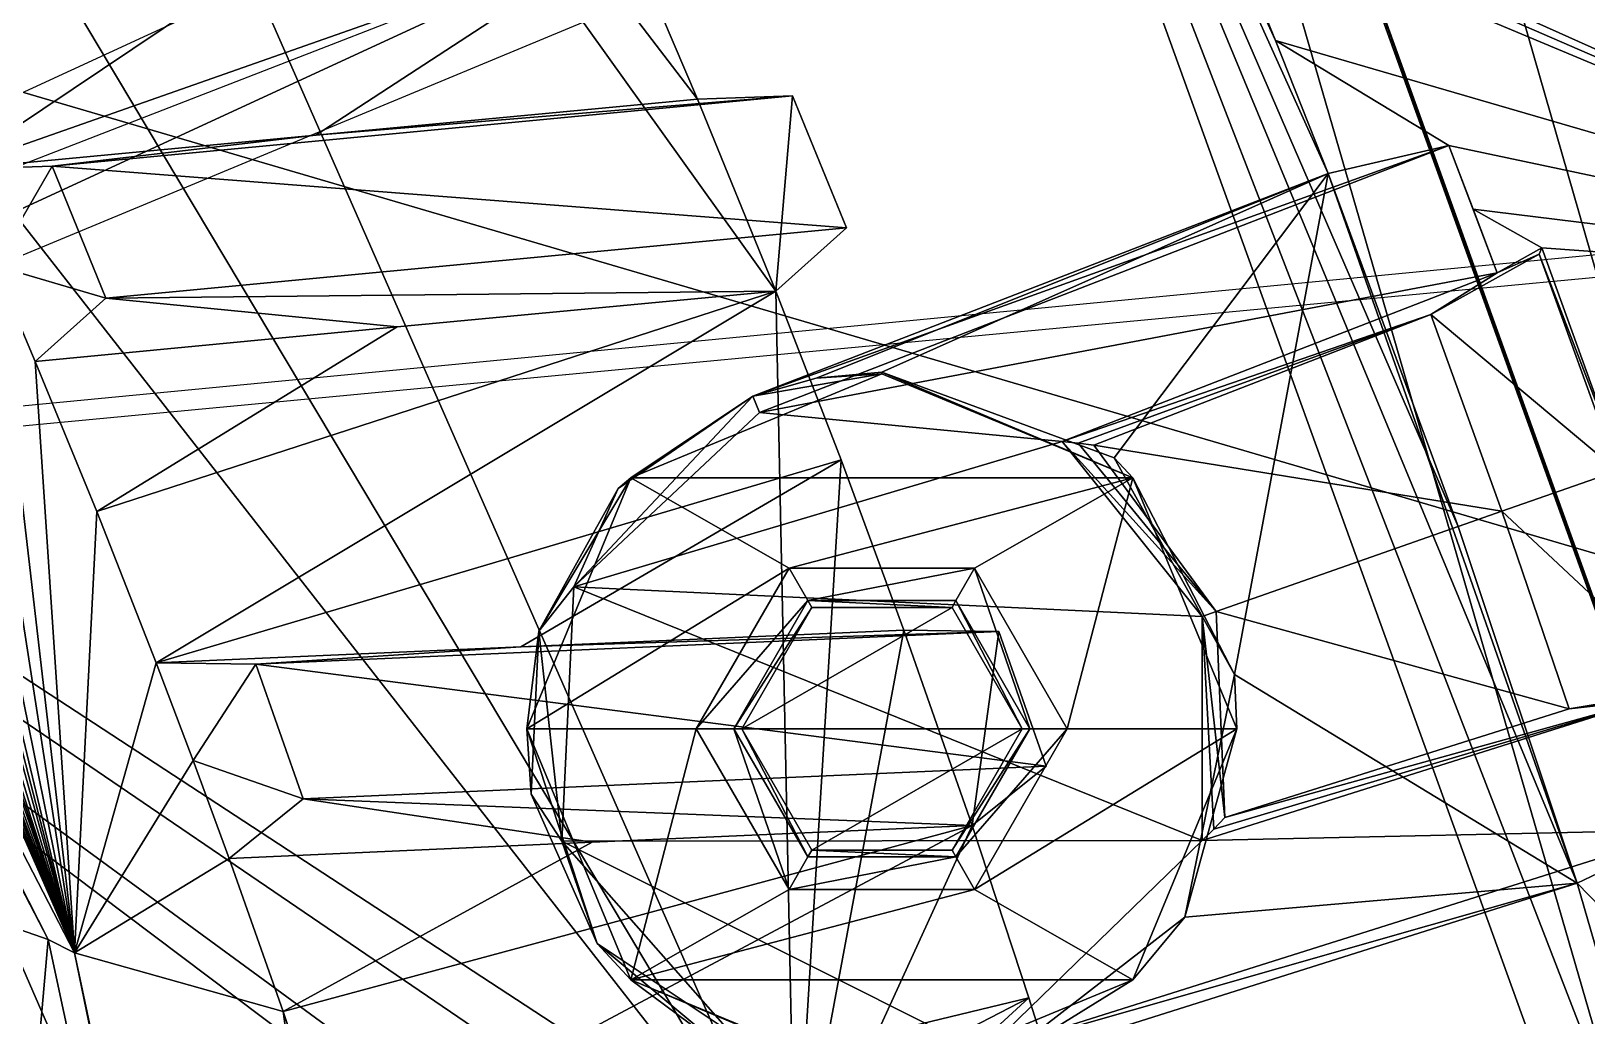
# Model space of a CAD drawing. Header units: millimetres. Extents: x -228 to 228, y -204 to 237.
# Drawn here: x 68.11 to 79.01, y 23.99 to 30.89 of the extents above; entities that cross this region are included whole.
import ezdxf

# ---------------------------------------------------------------- set-up
doc = ezdxf.new("R2010")
doc.units = ezdxf.units.MM
doc.header["$LTSCALE"] = 127.314815
for name, color, linetype in [('1821', 7, 'CONTINUOUS'), ('2216', 7, 'CONTINUOUS'), ('2518', 7, 'CONTINUOUS'), ('3522', 7, 'CONTINUOUS'), ('3669', 7, 'CONTINUOUS'), ('3670', 7, 'CONTINUOUS'), ('3711', 7, 'CONTINUOUS'), ('3712', 7, 'CONTINUOUS'), ('3713', 7, 'CONTINUOUS'), ('3714', 7, 'CONTINUOUS'), ('3715', 7, 'CONTINUOUS'), ('3716', 7, 'CONTINUOUS'), ('3717', 7, 'CONTINUOUS'), ('3718', 7, 'CONTINUOUS'), ('3730', 7, 'CONTINUOUS'), ('3734', 7, 'CONTINUOUS'), ('3771', 7, 'CONTINUOUS'), ('3783', 7, 'CONTINUOUS'), ('3784', 7, 'CONTINUOUS'), ('3807', 7, 'CONTINUOUS'), ('3808', 7, 'CONTINUOUS'), ('3809', 7, 'CONTINUOUS'), ('3817', 7, 'CONTINUOUS'), ('3818', 7, 'CONTINUOUS'), ('3819', 7, 'CONTINUOUS'), ('3820', 7, 'CONTINUOUS'), ('3826', 7, 'CONTINUOUS'), ('3858', 7, 'CONTINUOUS'), ('3869', 7, 'CONTINUOUS'), ('3873', 7, 'CONTINUOUS'), ('3874', 7, 'CONTINUOUS'), ('3878', 7, 'CONTINUOUS'), ('5002', 7, 'CONTINUOUS'), ('5003', 7, 'CONTINUOUS'), ('5007', 7, 'CONTINUOUS'), ('5009', 7, 'CONTINUOUS'), ('5027', 7, 'CONTINUOUS'), ('5028', 7, 'CONTINUOUS'), ('5029', 7, 'CONTINUOUS'), ('5030', 7, 'CONTINUOUS'), ('5031', 7, 'CONTINUOUS'), ('5032', 7, 'CONTINUOUS'), ('5033', 7, 'CONTINUOUS'), ('5034', 7, 'CONTINUOUS'), ('5080', 7, 'CONTINUOUS'), ('5253', 7, 'CONTINUOUS'), ('5254', 7, 'CONTINUOUS')]:
    doc.layers.add(name, color=color, linetype=linetype)

msp = doc.modelspace()

# ---------------------------------------------------------------- linework, layer by layer
at = {"layer": '1821', "color": 5, "linetype": 'Continuous'}
msp.add_3dface([(100.627, 31.395, 17.1), (-23.625, 19.449, 17.1), (102.627, 31.395, 17.1), (100.627, 31.395, 17.1)], dxfattribs=at)
at = {"layer": '2216', "color": 5, "linetype": 'Continuous'}
msp.add_3dface([(27.796, 38.258, 1088.256), (38.258, 27.796, 1088.256), (71.442, 61.905, 1086.02), (27.796, 38.258, 1088.256)], dxfattribs=at)
at = {"layer": '2518', "color": 6, "linetype": 'Continuous'}
for points in [[(60.341, 29.113, 1082.484), (61.101, 27.259, 1082.473), (72.019, 34.289, 1083.447), (60.341, 29.113, 1082.484)], [(61.101, 27.259, 1082.473), (71.641, 32.119, 1083.407), (71.386, 32.874, 1083.41), (61.101, 27.259, 1082.473)], [(61.101, 27.259, 1082.473), (60.948, 26.371, 1082.412), (72.225, 31.578, 1083.418), (61.101, 27.259, 1082.473)], [(60.948, 26.371, 1082.412), (73, 31.38, 1083.438), (72.225, 31.578, 1083.418), (60.948, 26.371, 1082.412)]]:
    msp.add_3dface(points, dxfattribs=at)
at = {"layer": '3522', "color": 5, "linetype": 'Continuous'}
for points in [[(80.54, 46.5, 1035.99), (89.831, 24.07, 1035.99), (73.938, 40.7, 1035.99), (80.54, 46.5, 1035.99)], [(89.831, 24.07, 1035.99), (74.126, 40, 1035.99), (73.938, 40.7, 1035.99), (89.831, 24.07, 1035.99)], [(89.831, 24.07, 1035.99), (73.938, 39.3, 1035.99), (74.126, 40, 1035.99), (89.831, 24.07, 1035.99)], [(89.831, 24.07, 1035.99), (73.426, 38.788, 1035.99), (73.938, 39.3, 1035.99), (89.831, 24.07, 1035.99)], [(89.831, 24.07, 1035.99), (72.726, 38.6, 1035.99), (73.426, 38.788, 1035.99), (89.831, 24.07, 1035.99)], [(72.726, 38.6, 1035.99), (89.831, 24.07, 1035.99), (56.691, 33.796, 1035.99), (72.726, 38.6, 1035.99)], [(89.831, 24.07, 1035.99), (83.056, 16.548, 1035.99), (56.691, 33.796, 1035.99), (89.831, 24.07, 1035.99)], [(81.481, 15.638, 1035.99), (82.007, 14.729, 1035.99), (56.691, 33.796, 1035.99), (81.481, 15.638, 1035.99)], [(82.007, 16.548, 1035.99), (81.481, 15.638, 1035.99), (56.691, 33.796, 1035.99), (82.007, 16.548, 1035.99)], [(56.691, 33.796, 1035.99), (82.007, 14.729, 1035.99), (64.505, 13.966, 1035.99), (56.691, 33.796, 1035.99)], [(83.056, 16.548, 1035.99), (82.007, 16.548, 1035.99), (56.691, 33.796, 1035.99), (83.056, 16.548, 1035.99)]]:
    msp.add_3dface(points, dxfattribs=at)
at = {"layer": '3669', "color": 5, "linetype": 'Continuous'}
msp.add_3dface([(76.49, 39.42, 1036.99), (84.298, 17.275, 1036.99), (80.228, 41.335, 1036.99), (76.49, 39.42, 1036.99)], dxfattribs=at)
at = {"layer": '3670', "color": 5, "linetype": 'Continuous'}
for points in [[(84.298, 17.275, 1037.99), (84.298, 17.275, 1036.99), (76.49, 39.42, 1036.99), (84.298, 17.275, 1037.99)], [(76.49, 39.42, 1037.99), (84.298, 17.275, 1037.99), (76.49, 39.42, 1036.99), (76.49, 39.42, 1037.99)]]:
    msp.add_3dface(points, dxfattribs=at)
at = {"layer": '3711', "color": 31, "linetype": 'Continuous', "true_color": 0xffba87}
for points in [[(74.069, 28.488, 1081.19), (72.31, 27.759, 1081.19), (75.828, 27.759, 1081.19), (74.069, 28.488, 1081.19)], [(72.31, 27.759, 1081.19), (71.581, 26, 1081.19), (73.419, 27.126, 1081.19), (72.31, 27.759, 1081.19)], [(75.828, 27.759, 1081.19), (72.31, 27.759, 1081.19), (73.419, 27.126, 1081.19), (75.828, 27.759, 1081.19)], [(74.719, 27.126, 1081.19), (75.828, 27.759, 1081.19), (73.419, 27.126, 1081.19), (74.719, 27.126, 1081.19)], [(75.369, 26, 1081.19), (75.828, 27.759, 1081.19), (74.719, 27.126, 1081.19), (75.369, 26, 1081.19)], [(76.557, 26, 1081.19), (75.828, 27.759, 1081.19), (75.369, 26, 1081.19), (76.557, 26, 1081.19)], [(73.419, 27.126, 1081.19), (71.581, 26, 1081.19), (72.769, 26, 1081.19), (73.419, 27.126, 1081.19)], [(71.581, 26, 1081.19), (72.31, 24.241, 1081.19), (72.769, 26, 1081.19), (71.581, 26, 1081.19)], [(72.769, 26, 1081.19), (72.31, 24.241, 1081.19), (73.419, 24.874, 1081.19), (72.769, 26, 1081.19)], [(75.828, 24.241, 1081.19), (76.557, 26, 1081.19), (74.719, 24.874, 1081.19), (75.828, 24.241, 1081.19)], [(76.557, 26, 1081.19), (75.369, 26, 1081.19), (74.719, 24.874, 1081.19), (76.557, 26, 1081.19)], [(72.31, 24.241, 1081.19), (75.828, 24.241, 1081.19), (74.719, 24.874, 1081.19), (72.31, 24.241, 1081.19)], [(73.419, 24.874, 1081.19), (72.31, 24.241, 1081.19), (74.719, 24.874, 1081.19), (73.419, 24.874, 1081.19)], [(72.31, 24.241, 1081.19), (74.069, 23.512, 1081.19), (75.828, 24.241, 1081.19), (72.31, 24.241, 1081.19)]]:
    msp.add_3dface(points, dxfattribs=at)
at = {"layer": '3712', "color": 31, "linetype": 'Continuous', "true_color": 0xffba87}
for points in [[(78.381, 29.195, 1073.49), (73.211, 28.217, 1073.49), (78.042, 30.088, 1073.49), (78.381, 29.195, 1073.49)], [(78.213, 29.642, 1073.49), (78.381, 29.195, 1073.49), (78.042, 30.088, 1073.49), (78.213, 29.642, 1073.49)], [(75.333, 28.014, 1073.49), (73.211, 28.217, 1073.49), (78.381, 29.195, 1073.49), (75.333, 28.014, 1073.49)], [(75.333, 28.014, 1073.49), (71.91, 26.995, 1073.49), (73.211, 28.217, 1073.49), (75.333, 28.014, 1073.49)], [(75.333, 28.014, 1073.49), (76.313, 26.788, 1073.49), (71.91, 26.995, 1073.49), (75.333, 28.014, 1073.49)], [(76.315, 25.217, 1073.49), (71.826, 25.212, 1073.49), (71.91, 26.995, 1073.49), (76.315, 25.217, 1073.49)], [(76.313, 26.788, 1073.49), (76.315, 25.217, 1073.49), (71.91, 26.995, 1073.49), (76.313, 26.788, 1073.49)], [(79.726, 25.292, 1073.49), (76.315, 25.217, 1073.49), (79.431, 26.201, 1073.49), (79.726, 25.292, 1073.49)], [(76.315, 25.217, 1073.49), (74.785, 23.732, 1073.49), (71.826, 25.212, 1073.49), (76.315, 25.217, 1073.49)], [(74.785, 23.732, 1073.49), (73.006, 23.873, 1073.49), (71.826, 25.212, 1073.49), (74.785, 23.732, 1073.49)], [(74.785, 23.732, 1073.49), (76.315, 25.217, 1073.49), (79.726, 25.292, 1073.49), (74.785, 23.732, 1073.49)]]:
    msp.add_3dface(points, dxfattribs=at)
at = {"layer": '3713', "color": 31, "linetype": 'Continuous', "true_color": 0xffba87}
for points in [[(73.087, 26, 1074.19), (75.052, 26, 1074.19), (74.561, 26.851, 1074.19), (73.087, 26, 1074.19)], [(73.578, 26.851, 1074.19), (73.087, 26, 1074.19), (74.561, 26.851, 1074.19), (73.578, 26.851, 1074.19)], [(73.578, 25.149, 1074.19), (75.052, 26, 1074.19), (73.087, 26, 1074.19), (73.578, 25.149, 1074.19)], [(74.561, 25.149, 1074.19), (75.052, 26, 1074.19), (73.578, 25.149, 1074.19), (74.561, 25.149, 1074.19)]]:
    msp.add_3dface(points, dxfattribs=at)
at = {"layer": '3714', "color": 31, "linetype": 'Continuous', "true_color": 0xffba87}
for points in [[(73.033, 26, 1080.39), (73.578, 26.851, 1074.19), (73.551, 26.898, 1080.39), (73.033, 26, 1080.39)], [(73.087, 26, 1074.19), (73.578, 26.851, 1074.19), (73.033, 26, 1080.39), (73.087, 26, 1074.19)], [(73.578, 26.851, 1074.19), (74.561, 26.851, 1074.19), (73.551, 26.898, 1080.39), (73.578, 26.851, 1074.19)], [(73.551, 26.898, 1080.39), (74.561, 26.851, 1074.19), (74.587, 26.898, 1080.39), (73.551, 26.898, 1080.39)], [(74.561, 26.851, 1074.19), (75.052, 26, 1074.19), (74.587, 26.898, 1080.39), (74.561, 26.851, 1074.19)], [(74.587, 26.898, 1080.39), (75.052, 26, 1074.19), (75.106, 26, 1080.39), (74.587, 26.898, 1080.39)]]:
    msp.add_3dface(points, dxfattribs=at)
at = {"layer": '3715', "color": 31, "linetype": 'Continuous', "true_color": 0xffba87}
for points in [[(72.769, 26, 1080.39), (73.551, 26.898, 1080.39), (73.419, 27.126, 1080.39), (72.769, 26, 1080.39)], [(73.419, 27.126, 1080.39), (73.551, 26.898, 1080.39), (74.719, 27.126, 1080.39), (73.419, 27.126, 1080.39)], [(73.551, 26.898, 1080.39), (74.587, 26.898, 1080.39), (74.719, 27.126, 1080.39), (73.551, 26.898, 1080.39)], [(74.587, 26.898, 1080.39), (75.106, 26, 1080.39), (74.719, 27.126, 1080.39), (74.587, 26.898, 1080.39)], [(75.106, 26, 1080.39), (75.369, 26, 1080.39), (74.719, 27.126, 1080.39), (75.106, 26, 1080.39)], [(73.033, 26, 1080.39), (73.551, 26.898, 1080.39), (72.769, 26, 1080.39), (73.033, 26, 1080.39)], [(73.419, 24.874, 1080.39), (73.033, 26, 1080.39), (72.769, 26, 1080.39), (73.419, 24.874, 1080.39)], [(73.033, 26, 1080.39), (73.419, 24.874, 1080.39), (73.551, 25.102, 1080.39), (73.033, 26, 1080.39)], [(75.369, 26, 1080.39), (75.106, 26, 1080.39), (74.587, 25.102, 1080.39), (75.369, 26, 1080.39)], [(74.719, 24.874, 1080.39), (75.369, 26, 1080.39), (74.587, 25.102, 1080.39), (74.719, 24.874, 1080.39)], [(73.419, 24.874, 1080.39), (74.719, 24.874, 1080.39), (74.587, 25.102, 1080.39), (73.419, 24.874, 1080.39)], [(73.551, 25.102, 1080.39), (73.419, 24.874, 1080.39), (74.587, 25.102, 1080.39), (73.551, 25.102, 1080.39)]]:
    msp.add_3dface(points, dxfattribs=at)
at = {"layer": '3716', "color": 31, "linetype": 'Continuous', "true_color": 0xffba87}
for points in [[(73.419, 27.126, 1081.19), (72.769, 26, 1081.19), (73.419, 27.126, 1080.39), (73.419, 27.126, 1081.19)], [(72.769, 26, 1081.19), (72.769, 26, 1080.39), (73.419, 27.126, 1080.39), (72.769, 26, 1081.19)], [(74.719, 27.126, 1081.19), (73.419, 27.126, 1081.19), (74.719, 27.126, 1080.39), (74.719, 27.126, 1081.19)], [(73.419, 27.126, 1081.19), (73.419, 27.126, 1080.39), (74.719, 27.126, 1080.39), (73.419, 27.126, 1081.19)], [(75.369, 26, 1081.19), (74.719, 27.126, 1081.19), (75.369, 26, 1080.39), (75.369, 26, 1081.19)], [(75.369, 26, 1080.39), (74.719, 27.126, 1081.19), (74.719, 27.126, 1080.39), (75.369, 26, 1080.39)]]:
    msp.add_3dface(points, dxfattribs=at)
at = {"layer": '3717', "color": 31, "linetype": 'Continuous', "true_color": 0xffba87}
for points in [[(73.087, 26, 1074.19), (73.033, 26, 1080.39), (73.551, 25.102, 1080.39), (73.087, 26, 1074.19)], [(73.578, 25.149, 1074.19), (73.087, 26, 1074.19), (73.551, 25.102, 1080.39), (73.578, 25.149, 1074.19)], [(75.052, 26, 1074.19), (74.561, 25.149, 1074.19), (75.106, 26, 1080.39), (75.052, 26, 1074.19)], [(75.106, 26, 1080.39), (74.561, 25.149, 1074.19), (74.587, 25.102, 1080.39), (75.106, 26, 1080.39)], [(73.578, 25.149, 1074.19), (73.551, 25.102, 1080.39), (74.587, 25.102, 1080.39), (73.578, 25.149, 1074.19)], [(74.561, 25.149, 1074.19), (73.578, 25.149, 1074.19), (74.587, 25.102, 1080.39), (74.561, 25.149, 1074.19)]]:
    msp.add_3dface(points, dxfattribs=at)
at = {"layer": '3718', "color": 31, "linetype": 'Continuous', "true_color": 0xffba87}
for points in [[(72.769, 26, 1081.19), (73.419, 24.874, 1081.19), (72.769, 26, 1080.39), (72.769, 26, 1081.19)], [(73.419, 24.874, 1081.19), (73.419, 24.874, 1080.39), (72.769, 26, 1080.39), (73.419, 24.874, 1081.19)], [(74.719, 24.874, 1081.19), (75.369, 26, 1081.19), (74.719, 24.874, 1080.39), (74.719, 24.874, 1081.19)], [(75.369, 26, 1081.19), (75.369, 26, 1080.39), (74.719, 24.874, 1080.39), (75.369, 26, 1081.19)], [(73.419, 24.874, 1081.19), (74.719, 24.874, 1081.19), (73.419, 24.874, 1080.39), (73.419, 24.874, 1081.19)], [(74.719, 24.874, 1081.19), (74.719, 24.874, 1080.39), (73.419, 24.874, 1080.39), (74.719, 24.874, 1081.19)]]:
    msp.add_3dface(points, dxfattribs=at)
at = {"layer": '3730', "color": 31, "linetype": 'Continuous', "true_color": 0xffba87}
for points in [[(74.694, 39.041, 1080.49), (82.442, 17.515, 1080.49), (76.062, 39.662, 1080.49), (74.694, 39.041, 1080.49)], [(82.442, 17.515, 1080.49), (83.931, 17.724, 1080.49), (76.062, 39.662, 1080.49), (82.442, 17.515, 1080.49)], [(73.166, 28.331, 1080.49), (73.61, 28.457, 1080.49), (77.196, 29.892, 1080.49), (73.166, 28.331, 1080.49)], [(73.61, 28.457, 1080.49), (74.069, 28.5, 1080.49), (77.196, 29.892, 1080.49), (73.61, 28.457, 1080.49)], [(74.069, 28.5, 1080.49), (75.697, 27.898, 1080.49), (77.196, 29.892, 1080.49), (74.069, 28.5, 1080.49)], [(75.697, 27.898, 1080.49), (76.54, 26.381, 1080.49), (77.196, 29.892, 1080.49), (75.697, 27.898, 1080.49)], [(77.196, 29.892, 1080.49), (76.54, 26.381, 1080.49), (78.943, 24.917, 1080.49), (77.196, 29.892, 1080.49)], [(77.196, 29.892, 1080.49), (78.943, 24.917, 1080.49), (78.109, 27.418, 1080.49), (77.196, 29.892, 1080.49)], [(76.54, 26.381, 1080.49), (76.193, 24.68, 1080.49), (78.943, 24.917, 1080.49), (76.54, 26.381, 1080.49)], [(76.193, 24.68, 1080.49), (74.822, 23.616, 1080.49), (78.943, 24.917, 1080.49), (76.193, 24.68, 1080.49)]]:
    msp.add_3dface(points, dxfattribs=at)
at = {"layer": '3734', "color": 31, "linetype": 'Continuous', "true_color": 0xffba87}
msp.add_3dface([(76.062, 39.662, 1080.49), (83.931, 17.724, 1080.49), (81.908, 39.789, 1037.49), (76.062, 39.662, 1080.49)], dxfattribs=at)
at = {"layer": '3771', "color": 31, "linetype": 'Continuous', "true_color": 0xffba87}
msp.add_3dface([(78.196, 40.009, 1037.49), (81.908, 39.789, 1037.49), (82.88, 29.092, 1037.49), (78.196, 40.009, 1037.49)], dxfattribs=at)
at = {"layer": '3783', "color": 31, "linetype": 'Continuous', "true_color": 0xffba87}
for points in [[(78.414, 27.525, 1079.49), (75.556, 27.988, 1079.49), (77.917, 28.903, 1079.49), (78.414, 27.525, 1079.49)], [(76.412, 26.822, 1079.49), (75.556, 27.988, 1079.49), (78.414, 27.525, 1079.49), (76.412, 26.822, 1079.49)], [(78.887, 26.139, 1079.49), (76.412, 26.822, 1079.49), (78.414, 27.525, 1079.49), (78.887, 26.139, 1079.49)], [(76.472, 25.377, 1079.49), (76.412, 26.822, 1079.49), (78.887, 26.139, 1079.49), (76.472, 25.377, 1079.49)]]:
    msp.add_3dface(points, dxfattribs=at)
at = {"layer": '3784', "color": 31, "linetype": 'Continuous', "true_color": 0xffba87}
for points in [[(79.224, 27.809, 1072.496), (77.917, 28.903, 1079.49), (78.675, 29.327, 1072.496), (79.224, 27.809, 1072.496)], [(78.414, 27.525, 1079.49), (77.917, 28.903, 1079.49), (79.224, 27.809, 1072.496), (78.414, 27.525, 1079.49)], [(79.744, 26.282, 1072.496), (78.414, 27.525, 1079.49), (79.224, 27.809, 1072.496), (79.744, 26.282, 1072.496)], [(78.887, 26.139, 1079.49), (78.414, 27.525, 1079.49), (79.744, 26.282, 1072.496), (78.887, 26.139, 1079.49)]]:
    msp.add_3dface(points, dxfattribs=at)
at = {"layer": '3807', "color": 31, "linetype": 'Continuous', "true_color": 0xffba87}
for points in [[(78.675, 29.327, 1072.496), (78.381, 29.195, 1073.49), (78.694, 29.37, 1070.597), (78.675, 29.327, 1072.496)], [(77.917, 28.903, 1079.49), (78.381, 29.195, 1073.49), (78.675, 29.327, 1072.496), (77.917, 28.903, 1079.49)], [(75.333, 28.014, 1073.49), (78.381, 29.195, 1073.49), (77.917, 28.903, 1079.49), (75.333, 28.014, 1073.49)], [(75.445, 28.002, 1076.46), (75.333, 28.014, 1073.49), (77.917, 28.903, 1079.49), (75.445, 28.002, 1076.46)], [(75.556, 27.988, 1079.49), (75.445, 28.002, 1076.46), (77.917, 28.903, 1079.49), (75.556, 27.988, 1079.49)]]:
    msp.add_3dface(points, dxfattribs=at)
at = {"layer": '3808', "color": 31, "linetype": 'Continuous', "true_color": 0xffba87}
for points in [[(79.431, 26.201, 1073.49), (78.887, 26.139, 1079.49), (79.744, 26.282, 1072.496), (79.431, 26.201, 1073.49)], [(76.315, 25.217, 1073.49), (76.395, 25.297, 1076.46), (79.431, 26.201, 1073.49), (76.315, 25.217, 1073.49)], [(76.395, 25.297, 1076.46), (76.472, 25.377, 1079.49), (79.431, 26.201, 1073.49), (76.395, 25.297, 1076.46)], [(79.431, 26.201, 1073.49), (76.472, 25.377, 1079.49), (78.887, 26.139, 1079.49), (79.431, 26.201, 1073.49)]]:
    msp.add_3dface(points, dxfattribs=at)
at = {"layer": '3809', "color": 31, "linetype": 'Continuous', "true_color": 0xffba87}
for points in [[(74.785, 23.732, 1073.49), (79.726, 25.292, 1073.49), (78.943, 24.917, 1080.49), (74.785, 23.732, 1073.49)], [(74.822, 23.616, 1080.49), (74.785, 23.732, 1073.49), (78.943, 24.917, 1080.49), (74.822, 23.616, 1080.49)]]:
    msp.add_3dface(points, dxfattribs=at)
at = {"layer": '3817', "color": 31, "linetype": 'Continuous', "true_color": 0xffba87}
for points in [[(74.069, 28.488, 1081.19), (75.828, 27.759, 1081.19), (74.069, 28.5, 1080.49), (74.069, 28.488, 1081.19)], [(74.069, 28.5, 1080.49), (75.828, 27.759, 1081.19), (75.697, 27.898, 1080.49), (74.069, 28.5, 1080.49)], [(75.697, 27.898, 1080.49), (75.828, 27.759, 1081.19), (76.54, 26.381, 1080.49), (75.697, 27.898, 1080.49)], [(75.828, 27.759, 1081.19), (76.557, 26, 1081.19), (76.54, 26.381, 1080.49), (75.828, 27.759, 1081.19)], [(76.54, 26.381, 1080.49), (76.557, 26, 1081.19), (76.193, 24.68, 1080.49), (76.54, 26.381, 1080.49)], [(76.557, 26, 1081.19), (75.828, 24.241, 1081.19), (76.193, 24.68, 1080.49), (76.557, 26, 1081.19)], [(75.828, 24.241, 1081.19), (74.822, 23.616, 1080.49), (76.193, 24.68, 1080.49), (75.828, 24.241, 1081.19)], [(74.069, 23.512, 1081.19), (74.822, 23.616, 1080.49), (75.828, 24.241, 1081.19), (74.069, 23.512, 1081.19)]]:
    msp.add_3dface(points, dxfattribs=at)
at = {"layer": '3818', "color": 31, "linetype": 'Continuous', "true_color": 0xffba87}
for points in [[(73.211, 28.217, 1073.49), (71.91, 26.995, 1073.49), (73.166, 28.331, 1080.49), (73.211, 28.217, 1073.49)], [(73.166, 28.331, 1080.49), (71.91, 26.995, 1073.49), (72.222, 27.684, 1080.49), (73.166, 28.331, 1080.49)], [(75.445, 28.002, 1076.46), (76.412, 26.822, 1079.49), (75.333, 28.014, 1073.49), (75.445, 28.002, 1076.46)], [(75.333, 28.014, 1073.49), (76.412, 26.822, 1079.49), (76.313, 26.788, 1073.49), (75.333, 28.014, 1073.49)], [(75.556, 27.988, 1079.49), (76.412, 26.822, 1079.49), (75.445, 28.002, 1076.46), (75.556, 27.988, 1079.49)], [(72.222, 27.684, 1080.49), (71.91, 26.995, 1073.49), (71.665, 26.684, 1080.49), (72.222, 27.684, 1080.49)], [(71.91, 26.995, 1073.49), (71.826, 25.212, 1073.49), (71.665, 26.684, 1080.49), (71.91, 26.995, 1073.49)], [(76.412, 26.822, 1079.49), (76.472, 25.377, 1079.49), (76.313, 26.788, 1073.49), (76.412, 26.822, 1079.49)], [(76.313, 26.788, 1073.49), (76.472, 25.377, 1079.49), (76.395, 25.297, 1076.46), (76.313, 26.788, 1073.49)], [(76.315, 25.217, 1073.49), (76.313, 26.788, 1073.49), (76.395, 25.297, 1076.46), (76.315, 25.217, 1073.49)], [(71.665, 26.684, 1080.49), (71.826, 25.212, 1073.49), (71.612, 25.541, 1080.49), (71.665, 26.684, 1080.49)], [(71.612, 25.541, 1080.49), (71.826, 25.212, 1073.49), (72.074, 24.494, 1080.49), (71.612, 25.541, 1080.49)], [(71.826, 25.212, 1073.49), (73.006, 23.873, 1073.49), (72.074, 24.494, 1080.49), (71.826, 25.212, 1073.49)], [(72.074, 24.494, 1080.49), (73.006, 23.873, 1073.49), (72.955, 23.762, 1080.49), (72.074, 24.494, 1080.49)]]:
    msp.add_3dface(points, dxfattribs=at)
at = {"layer": '3819', "color": 31, "linetype": 'Continuous', "true_color": 0xffba87}
for points in [[(73.166, 28.331, 1080.49), (72.31, 27.759, 1081.19), (74.069, 28.488, 1081.19), (73.166, 28.331, 1080.49)], [(73.166, 28.331, 1080.49), (74.069, 28.488, 1081.19), (73.61, 28.457, 1080.49), (73.166, 28.331, 1080.49)], [(73.61, 28.457, 1080.49), (74.069, 28.488, 1081.19), (74.069, 28.5, 1080.49), (73.61, 28.457, 1080.49)], [(73.166, 28.331, 1080.49), (72.222, 27.684, 1080.49), (72.31, 27.759, 1081.19), (73.166, 28.331, 1080.49)], [(71.665, 26.684, 1080.49), (71.581, 26, 1081.19), (72.31, 27.759, 1081.19), (71.665, 26.684, 1080.49)], [(72.222, 27.684, 1080.49), (71.665, 26.684, 1080.49), (72.31, 27.759, 1081.19), (72.222, 27.684, 1080.49)], [(71.665, 26.684, 1080.49), (71.612, 25.541, 1080.49), (71.581, 26, 1081.19), (71.665, 26.684, 1080.49)], [(71.612, 25.541, 1080.49), (72.074, 24.494, 1080.49), (71.581, 26, 1081.19), (71.612, 25.541, 1080.49)], [(72.074, 24.494, 1080.49), (72.31, 24.241, 1081.19), (71.581, 26, 1081.19), (72.074, 24.494, 1080.49)], [(72.074, 24.494, 1080.49), (72.955, 23.762, 1080.49), (72.31, 24.241, 1081.19), (72.074, 24.494, 1080.49)], [(72.955, 23.762, 1080.49), (74.069, 23.5, 1080.49), (72.31, 24.241, 1081.19), (72.955, 23.762, 1080.49)], [(74.069, 23.5, 1080.49), (74.069, 23.512, 1081.19), (72.31, 24.241, 1081.19), (74.069, 23.5, 1080.49)]]:
    msp.add_3dface(points, dxfattribs=at)
at = {"layer": '3820', "color": 31, "linetype": 'Continuous', "true_color": 0xffba87}
for points in [[(73.211, 28.217, 1073.49), (73.166, 28.331, 1080.49), (78.042, 30.088, 1073.49), (73.211, 28.217, 1073.49)], [(78.042, 30.088, 1073.49), (73.166, 28.331, 1080.49), (77.196, 29.892, 1080.49), (78.042, 30.088, 1073.49)]]:
    msp.add_3dface(points, dxfattribs=at)
at = {"layer": '3826', "color": 31, "linetype": 'Continuous', "true_color": 0xffba87}
for points in [[(79.255, 27.82, 1070.597), (78.675, 29.327, 1072.496), (78.694, 29.37, 1070.597), (79.255, 27.82, 1070.597)], [(79.224, 27.809, 1072.496), (78.675, 29.327, 1072.496), (79.255, 27.82, 1070.597), (79.224, 27.809, 1072.496)]]:
    msp.add_3dface(points, dxfattribs=at)
at = {"layer": '3858', "color": 31, "linetype": 'Continuous', "true_color": 0xffba87}
for points in [[(77.559, 39.522, 1045.738), (78.18, 39.959, 1039.618), (82.847, 29.072, 1039.618), (77.559, 39.522, 1045.738)], [(74.532, 36.446, 1078.99), (77.559, 39.522, 1045.738), (82.847, 29.072, 1039.618), (74.532, 36.446, 1078.99)], [(75.6, 34.175, 1078.99), (74.532, 36.446, 1078.99), (82.847, 29.072, 1039.618), (75.6, 34.175, 1078.99)], [(76.599, 31.874, 1078.99), (75.6, 34.175, 1078.99), (82.847, 29.072, 1039.618), (76.599, 31.874, 1078.99)], [(76.528, 31.816, 1079.708), (76.599, 31.874, 1078.99), (82.847, 29.072, 1039.618), (76.528, 31.816, 1079.708)], [(76.45, 31.752, 1080.49), (76.528, 31.816, 1079.708), (82.847, 29.072, 1039.618), (76.45, 31.752, 1080.49)], [(76.45, 31.752, 1080.49), (82.847, 29.072, 1039.618), (76.829, 30.824, 1080.49), (76.45, 31.752, 1080.49)], [(78.042, 30.088, 1073.49), (77.196, 29.892, 1080.49), (76.829, 30.824, 1080.49), (78.042, 30.088, 1073.49)], [(82.847, 29.072, 1039.618), (78.042, 30.088, 1073.49), (76.829, 30.824, 1080.49), (82.847, 29.072, 1039.618)], [(78.213, 29.642, 1073.49), (78.042, 30.088, 1073.49), (82.847, 29.072, 1039.618), (78.213, 29.642, 1073.49)], [(78.381, 29.195, 1073.49), (78.213, 29.642, 1073.49), (78.694, 29.37, 1070.597), (78.381, 29.195, 1073.49)], [(78.694, 29.37, 1070.597), (78.213, 29.642, 1073.49), (82.847, 29.072, 1039.618), (78.694, 29.37, 1070.597)], [(79.255, 27.82, 1070.597), (78.694, 29.37, 1070.597), (82.847, 29.072, 1039.618), (79.255, 27.82, 1070.597)], [(79.726, 25.292, 1073.49), (86.007, 17.656, 1039.618), (78.943, 24.917, 1080.49), (79.726, 25.292, 1073.49)], [(78.943, 24.917, 1080.49), (86.007, 17.656, 1039.618), (80.038, 21.135, 1080.49), (78.943, 24.917, 1080.49)]]:
    msp.add_3dface(points, dxfattribs=at)
at = {"layer": '3869', "color": 31, "linetype": 'Continuous', "true_color": 0xffba87}
for points in [[(73.335, 38.44, 1081.49), (80.966, 17.325, 1081.49), (74.671, 39.047, 1081.49), (73.335, 38.44, 1081.49)], [(80.966, 17.325, 1081.49), (82.421, 17.53, 1081.49), (74.671, 39.047, 1081.49), (80.966, 17.325, 1081.49)]]:
    msp.add_3dface(points, dxfattribs=at)
at = {"layer": '3873', "color": 31, "linetype": 'Continuous', "true_color": 0xffba87}
for points in [[(82.421, 17.53, 1081.49), (74.694, 39.041, 1080.49), (74.671, 39.047, 1081.49), (82.421, 17.53, 1081.49)], [(82.421, 17.53, 1081.49), (82.442, 17.515, 1080.49), (74.694, 39.041, 1080.49), (82.421, 17.53, 1081.49)]]:
    msp.add_3dface(points, dxfattribs=at)
at = {"layer": '3874', "color": 31, "linetype": 'Continuous', "true_color": 0xffba87}
for points in [[(77.196, 29.892, 1080.49), (78.109, 27.418, 1080.49), (73.335, 38.44, 1081.49), (77.196, 29.892, 1080.49)], [(77.196, 29.892, 1080.49), (73.335, 38.44, 1081.49), (76.829, 30.824, 1080.49), (77.196, 29.892, 1080.49)], [(78.109, 27.418, 1080.49), (78.943, 24.917, 1080.49), (73.335, 38.44, 1081.49), (78.109, 27.418, 1080.49)], [(73.335, 38.44, 1081.49), (78.943, 24.917, 1080.49), (80.038, 21.135, 1080.49), (73.335, 38.44, 1081.49)], [(80.966, 17.325, 1081.49), (73.335, 38.44, 1081.49), (80.038, 21.135, 1080.49), (80.966, 17.325, 1081.49)], [(73.335, 38.44, 1081.49), (76.45, 31.752, 1080.49), (76.829, 30.824, 1080.49), (73.335, 38.44, 1081.49)]]:
    msp.add_3dface(points, dxfattribs=at)
at = {"layer": '3878', "color": 31, "linetype": 'Continuous', "true_color": 0xffba87}
for points in [[(78.18, 39.959, 1039.618), (78.196, 40.009, 1037.49), (82.88, 29.092, 1037.49), (78.18, 39.959, 1039.618)], [(78.18, 39.959, 1039.618), (82.88, 29.092, 1037.49), (82.847, 29.072, 1039.618), (78.18, 39.959, 1039.618)]]:
    msp.add_3dface(points, dxfattribs=at)
at = {"layer": '5002', "color": 6, "linetype": 'Continuous'}
for points in [[(67.557, 29.919, 1079.665), (71.761, 32.74, 1039.01), (67.088, 30.956, 1079.665), (67.557, 29.919, 1079.665)], [(72.279, 31.581, 1039.01), (71.761, 32.74, 1039.01), (67.557, 29.919, 1079.665), (72.279, 31.581, 1039.01)], [(70.103, 30.16, 1059.876), (72.279, 31.581, 1039.01), (67.557, 29.919, 1079.665), (70.103, 30.16, 1059.876)], [(72.778, 30.413, 1039.01), (72.279, 31.581, 1039.01), (70.103, 30.16, 1059.876), (72.778, 30.413, 1039.01)], [(68.984, 26.463, 1079.665), (73.326, 29.068, 1039.01), (68.568, 27.522, 1079.665), (68.984, 26.463, 1079.665)], [(68.568, 27.522, 1079.665), (73.326, 29.068, 1039.01), (70.673, 28.818, 1059.818), (68.568, 27.522, 1079.665)], [(73.784, 27.884, 1039.01), (73.326, 29.068, 1039.01), (68.984, 26.463, 1079.665), (73.784, 27.884, 1039.01)], [(68.136, 28.575, 1079.665), (68.568, 27.522, 1079.665), (70.673, 28.818, 1059.818), (68.136, 28.575, 1079.665)], [(71.539, 26.575, 1059.876), (73.784, 27.884, 1039.01), (68.984, 26.463, 1079.665), (71.539, 26.575, 1059.876)], [(74.224, 26.692, 1039.01), (73.784, 27.884, 1039.01), (71.539, 26.575, 1059.876), (74.224, 26.692, 1039.01)], [(70.234, 22.939, 1079.665), (74.703, 25.321, 1039.01), (69.873, 24.018, 1079.665), (70.234, 22.939, 1079.665)], [(69.873, 24.018, 1079.665), (74.703, 25.321, 1039.01), (72.04, 25.206, 1059.818), (69.873, 24.018, 1079.665)], [(75.1, 24.115, 1039.01), (74.703, 25.321, 1039.01), (70.234, 22.939, 1079.665), (75.1, 24.115, 1039.01)], [(69.495, 25.091, 1079.665), (69.873, 24.018, 1079.665), (72.04, 25.206, 1059.818), (69.495, 25.091, 1079.665)], [(72.792, 22.921, 1059.876), (75.1, 24.115, 1039.01), (70.234, 22.939, 1079.665), (72.792, 22.921, 1059.876)], [(75.479, 22.903, 1039.01), (75.1, 24.115, 1039.01), (72.792, 22.921, 1059.876), (75.479, 22.903, 1039.01)]]:
    msp.add_3dface(points, dxfattribs=at)
at = {"layer": '5003', "color": 6, "linetype": 'Continuous'}
for points in [[(72.778, 30.413, 1039.01), (73.326, 29.068, 1039.01), (66.329, 38.839, 1039.01), (72.778, 30.413, 1039.01)], [(66.329, 38.839, 1039.01), (73.326, 29.068, 1039.01), (73.463, 22.61, 1039.01), (66.329, 38.839, 1039.01)], [(72.279, 31.581, 1039.01), (72.778, 30.413, 1039.01), (66.329, 38.839, 1039.01), (72.279, 31.581, 1039.01)], [(73.326, 29.068, 1039.01), (72.778, 30.413, 1039.01), (73.444, 30.437, 1039.01), (73.326, 29.068, 1039.01)], [(73.821, 29.511, 1039.01), (73.326, 29.068, 1039.01), (73.444, 30.437, 1039.01), (73.821, 29.511, 1039.01)], [(73.326, 29.068, 1039.01), (73.784, 27.884, 1039.01), (73.463, 22.61, 1039.01), (73.326, 29.068, 1039.01)], [(73.784, 27.884, 1039.01), (74.224, 26.692, 1039.01), (73.463, 22.61, 1039.01), (73.784, 27.884, 1039.01)], [(74.224, 26.692, 1039.01), (74.703, 25.321, 1039.01), (73.463, 22.61, 1039.01), (74.224, 26.692, 1039.01)], [(74.703, 25.321, 1039.01), (74.224, 26.692, 1039.01), (74.89, 26.682, 1039.01), (74.703, 25.321, 1039.01)], [(75.22, 25.738, 1039.01), (74.703, 25.321, 1039.01), (74.89, 26.682, 1039.01), (75.22, 25.738, 1039.01)], [(74.703, 25.321, 1039.01), (75.1, 24.115, 1039.01), (73.463, 22.61, 1039.01), (74.703, 25.321, 1039.01)], [(75.1, 24.115, 1039.01), (75.479, 22.903, 1039.01), (73.463, 22.61, 1039.01), (75.1, 24.115, 1039.01)]]:
    msp.add_3dface(points, dxfattribs=at)
at = {"layer": '5007', "color": 6, "linetype": 'Continuous'}
for points in [[(68.411, 24.429, 1079.566), (60.583, 42.294, 1079.665), (59.524, 41.637, 1079.566), (68.411, 24.429, 1079.566)], [(60.999, 41.692, 1079.665), (60.583, 42.294, 1079.665), (68.411, 24.429, 1079.566), (60.999, 41.692, 1079.665)], [(61.634, 40.748, 1079.665), (60.999, 41.692, 1079.665), (68.411, 24.429, 1079.566), (61.634, 40.748, 1079.665)], [(62.254, 39.794, 1079.665), (61.634, 40.748, 1079.665), (68.411, 24.429, 1079.566), (62.254, 39.794, 1079.665)], [(62.645, 39.175, 1079.665), (62.254, 39.794, 1079.665), (68.411, 24.429, 1079.566), (62.645, 39.175, 1079.665)], [(63.03, 38.552, 1079.665), (62.645, 39.175, 1079.665), (68.411, 24.429, 1079.566), (63.03, 38.552, 1079.665)], [(63.616, 37.577, 1079.665), (63.03, 38.552, 1079.665), (68.411, 24.429, 1079.566), (63.616, 37.577, 1079.665)], [(64.187, 36.593, 1079.665), (63.616, 37.577, 1079.665), (68.411, 24.429, 1079.566), (64.187, 36.593, 1079.665)], [(64.547, 35.955, 1079.665), (64.187, 36.593, 1079.665), (68.411, 24.429, 1079.566), (64.547, 35.955, 1079.665)], [(64.9, 35.314, 1079.665), (64.547, 35.955, 1079.665), (68.411, 24.429, 1079.566), (64.9, 35.314, 1079.665)], [(65.436, 34.311, 1079.665), (64.9, 35.314, 1079.665), (68.411, 24.429, 1079.566), (65.436, 34.311, 1079.665)], [(65.956, 33.299, 1079.665), (65.436, 34.311, 1079.665), (68.411, 24.429, 1079.566), (65.956, 33.299, 1079.665)], [(66.283, 32.644, 1079.665), (65.956, 33.299, 1079.665), (68.411, 24.429, 1079.566), (66.283, 32.644, 1079.665)], [(66.603, 31.985, 1079.665), (66.283, 32.644, 1079.665), (68.411, 24.429, 1079.566), (66.603, 31.985, 1079.665)], [(67.088, 30.956, 1079.665), (66.603, 31.985, 1079.665), (68.411, 24.429, 1079.566), (67.088, 30.956, 1079.665)], [(67.557, 29.919, 1079.665), (67.088, 30.956, 1079.665), (68.411, 24.429, 1079.566), (67.557, 29.919, 1079.665)], [(67.85, 29.248, 1079.665), (67.557, 29.919, 1079.665), (68.411, 24.429, 1079.566), (67.85, 29.248, 1079.665)], [(68.136, 28.575, 1079.665), (67.85, 29.248, 1079.665), (68.411, 24.429, 1079.566), (68.136, 28.575, 1079.665)], [(68.568, 27.522, 1079.665), (68.136, 28.575, 1079.665), (68.411, 24.429, 1079.566), (68.568, 27.522, 1079.665)], [(68.984, 26.463, 1079.665), (68.568, 27.522, 1079.665), (68.411, 24.429, 1079.566), (68.984, 26.463, 1079.665)], [(69.243, 25.778, 1079.665), (68.984, 26.463, 1079.665), (68.411, 24.429, 1079.566), (69.243, 25.778, 1079.665)], [(69.495, 25.091, 1079.665), (69.243, 25.778, 1079.665), (68.411, 24.429, 1079.566), (69.495, 25.091, 1079.665)], [(69.873, 24.018, 1079.665), (69.495, 25.091, 1079.665), (68.411, 24.429, 1079.566), (69.873, 24.018, 1079.665)], [(72.434, 5.483, 1079.566), (69.873, 24.018, 1079.665), (68.411, 24.429, 1079.566), (72.434, 5.483, 1079.566)], [(70.234, 22.939, 1079.665), (69.873, 24.018, 1079.665), (72.434, 5.483, 1079.566), (70.234, 22.939, 1079.665)]]:
    msp.add_3dface(points, dxfattribs=at)
at = {"layer": '5009', "color": 6, "linetype": 'Continuous'}
for points in [[(66.329, 38.839, 1039.01), (73.463, 22.61, 1039.01), (64.599, 37.445, 1056.896), (66.329, 38.839, 1039.01)], [(64.599, 37.445, 1056.896), (73.463, 22.61, 1039.01), (62.923, 36.094, 1074.21), (64.599, 37.445, 1056.896)], [(62.923, 36.094, 1074.21), (73.463, 22.61, 1039.01), (69.291, 21.468, 1074.21), (62.923, 36.094, 1074.21)]]:
    msp.add_3dface(points, dxfattribs=at)
at = {"layer": '5027', "color": 6, "linetype": 'Continuous'}
for points in [[(68.984, 26.463, 1079.665), (69.243, 25.778, 1079.665), (69.683, 26.453, 1079.665), (68.984, 26.463, 1079.665)], [(69.243, 25.778, 1079.665), (70.013, 25.509, 1079.665), (69.683, 26.453, 1079.665), (69.243, 25.778, 1079.665)], [(69.243, 25.778, 1079.665), (69.495, 25.091, 1079.665), (70.013, 25.509, 1079.665), (69.243, 25.778, 1079.665)]]:
    msp.add_3dface(points, dxfattribs=at)
at = {"layer": '5028', "color": 6, "linetype": 'Continuous'}
for points in [[(75.22, 25.738, 1039.01), (74.89, 26.682, 1039.01), (69.683, 26.453, 1079.665), (75.22, 25.738, 1039.01)], [(70.013, 25.509, 1079.665), (75.22, 25.738, 1039.01), (69.683, 26.453, 1079.665), (70.013, 25.509, 1079.665)]]:
    msp.add_3dface(points, dxfattribs=at)
at = {"layer": '5029', "color": 6, "linetype": 'Continuous'}
for points in [[(74.703, 25.321, 1039.01), (75.22, 25.738, 1039.01), (70.013, 25.509, 1079.665), (74.703, 25.321, 1039.01)], [(69.495, 25.091, 1079.665), (72.04, 25.206, 1059.818), (70.013, 25.509, 1079.665), (69.495, 25.091, 1079.665)], [(72.04, 25.206, 1059.818), (74.703, 25.321, 1039.01), (70.013, 25.509, 1079.665), (72.04, 25.206, 1059.818)]]:
    msp.add_3dface(points, dxfattribs=at)
at = {"layer": '5030', "color": 6, "linetype": 'Continuous'}
for points in [[(74.89, 26.682, 1039.01), (71.539, 26.575, 1059.876), (69.683, 26.453, 1079.665), (74.89, 26.682, 1039.01)], [(74.224, 26.692, 1039.01), (71.539, 26.575, 1059.876), (74.89, 26.682, 1039.01), (74.224, 26.692, 1039.01)], [(71.539, 26.575, 1059.876), (68.984, 26.463, 1079.665), (69.683, 26.453, 1079.665), (71.539, 26.575, 1059.876)]]:
    msp.add_3dface(points, dxfattribs=at)
at = {"layer": '5031', "color": 6, "linetype": 'Continuous'}
for points in [[(67.557, 29.919, 1079.665), (67.85, 29.248, 1079.665), (68.255, 29.944, 1079.665), (67.557, 29.919, 1079.665)], [(67.85, 29.248, 1079.665), (68.632, 29.018, 1079.665), (68.255, 29.944, 1079.665), (67.85, 29.248, 1079.665)], [(67.85, 29.248, 1079.665), (68.136, 28.575, 1079.665), (68.632, 29.018, 1079.665), (67.85, 29.248, 1079.665)]]:
    msp.add_3dface(points, dxfattribs=at)
at = {"layer": '5032', "color": 6, "linetype": 'Continuous'}
for points in [[(73.821, 29.511, 1039.01), (73.444, 30.437, 1039.01), (68.255, 29.944, 1079.665), (73.821, 29.511, 1039.01)], [(68.632, 29.018, 1079.665), (73.821, 29.511, 1039.01), (68.255, 29.944, 1079.665), (68.632, 29.018, 1079.665)]]:
    msp.add_3dface(points, dxfattribs=at)
at = {"layer": '5033', "color": 6, "linetype": 'Continuous'}
for points in [[(73.326, 29.068, 1039.01), (73.821, 29.511, 1039.01), (68.632, 29.018, 1079.665), (73.326, 29.068, 1039.01)], [(68.136, 28.575, 1079.665), (70.673, 28.818, 1059.818), (68.632, 29.018, 1079.665), (68.136, 28.575, 1079.665)], [(70.673, 28.818, 1059.818), (73.326, 29.068, 1039.01), (68.632, 29.018, 1079.665), (70.673, 28.818, 1059.818)]]:
    msp.add_3dface(points, dxfattribs=at)
at = {"layer": '5034', "color": 6, "linetype": 'Continuous'}
for points in [[(73.444, 30.437, 1039.01), (70.103, 30.16, 1059.876), (68.255, 29.944, 1079.665), (73.444, 30.437, 1039.01)], [(72.778, 30.413, 1039.01), (70.103, 30.16, 1059.876), (73.444, 30.437, 1039.01), (72.778, 30.413, 1039.01)], [(70.103, 30.16, 1059.876), (67.557, 29.919, 1079.665), (68.255, 29.944, 1079.665), (70.103, 30.16, 1059.876)]]:
    msp.add_3dface(points, dxfattribs=at)
at = {"layer": '5080', "color": 6, "linetype": 'Continuous'}
for points in [[(59.324, 41.675, 1075.51), (61.093, 27.015, 1075.51), (68.227, 24.522, 1075.51), (59.324, 41.675, 1075.51)], [(61.093, 27.015, 1075.51), (66.564, 5.61, 1075.51), (68.227, 24.522, 1075.51), (61.093, 27.015, 1075.51)], [(68.227, 24.522, 1075.51), (66.564, 5.61, 1075.51), (72.281, 5.624, 1075.51), (68.227, 24.522, 1075.51)]]:
    msp.add_3dface(points, dxfattribs=at)
at = {"layer": '5253', "color": 6, "linetype": 'Continuous'}
for points in [[(59.524, 41.637, 1079.566), (59.324, 41.675, 1075.51), (68.227, 24.522, 1075.51), (59.524, 41.637, 1079.566)], [(68.411, 24.429, 1079.566), (59.524, 41.637, 1079.566), (68.227, 24.522, 1075.51), (68.411, 24.429, 1079.566)], [(68.411, 24.429, 1079.566), (68.227, 24.522, 1075.51), (72.281, 5.624, 1075.51), (68.411, 24.429, 1079.566)], [(72.434, 5.483, 1079.566), (68.411, 24.429, 1079.566), (72.281, 5.624, 1075.51), (72.434, 5.483, 1079.566)]]:
    msp.add_3dface(points, dxfattribs=at)
at = {"layer": '5254', "color": 6, "linetype": 'Continuous'}
for points in [[(62.923, 36.094, 1074.21), (69.291, 21.468, 1074.21), (57.888, 33.092, 1074.21), (62.923, 36.094, 1074.21)], [(69.291, 21.468, 1074.21), (63.666, 19.818, 1074.21), (57.888, 33.092, 1074.21), (69.291, 21.468, 1074.21)]]:
    msp.add_3dface(points, dxfattribs=at)

doc.saveas('drawing.dxf')
